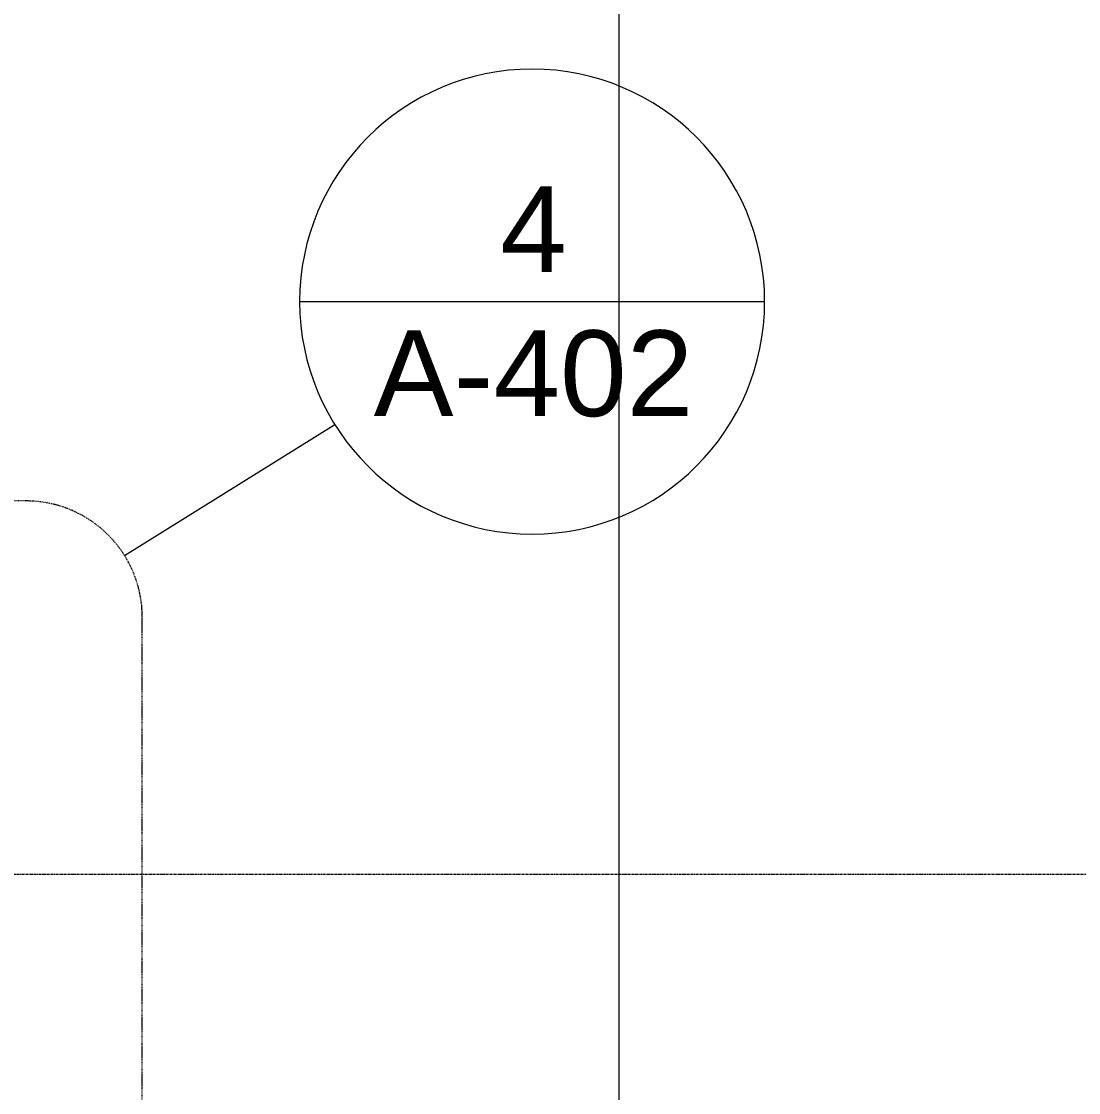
# Model space of a CAD drawing. Header units: inches. Extents: x -54868 to -186, y -265 to 853.
# Drawn here: x -22779.1 to -22560.8, y 283.7 to 504.9 of the extents above; entities that cross this region are included whole.
import ezdxf

# ---------------------------------------------------------------- set-up
doc = ezdxf.new("R2010")
doc.units = ezdxf.units.IN
doc.header["$MEASUREMENT"] = 0
doc.linetypes.add('Dash Dot 3_16_', pattern=[0.3125, 0.1875, -0.0625, 0, -0.0625])
doc.linetypes.add('Grid Line 1_2_', pattern=[0.875, 0.5, -0.125, 0.125, -0.125])
for name, color, linetype, lineweight in [('A-ANNO-SYMB', 150, 'Continuous', 9), ('A-FLOR-LEVL', 51, 'Continuous', 9), ('G-ANNO-SYMB', 111, 'Continuous', 9)]:
    doc.layers.add(name, color=color, linetype=linetype, lineweight=lineweight)
doc.styles.add('Arial_2', font='arial.ttf', dxfattribs={"height": 17.703593})

# ---------------------------------------------------------------- blocks, each defined once
blk = doc.blocks.new('Section - Callout Head-19020-Section 13')
at = {"layer": 'A-ANNO-SYMB'}
blk.add_line((-22721.64, 447.02), (-22625.64, 447.02), dxfattribs=at)
for start, end in [(0, 180), (180, 360)]:
    blk.add_arc((-22673.64, 447.02), 48, start, end, dxfattribs=at)

msp = doc.modelspace()

# ---------------------------------------------------------------- linework, layer by layer
at = {"layer": 'A-ANNO-SYMB'}
msp.add_line((-22757.76239, 394.5628), (-22714.37219, 421.62086), dxfattribs=at)
at = {"layer": 'A-ANNO-SYMB', "linetype": 'Dash Dot 3_16_'}
for p, q in [((-22778.12717, 405.86336), (-22800.79719, 405.86336)), ((-22754.12717, -6.57176), (-22754.12717, 381.86336))]:
    msp.add_line(p, q, dxfattribs=at)
msp.add_arc((-22778.12717, 381.86336), 24, 0, 90, dxfattribs=at)
at = {"layer": 'A-FLOR-LEVL', "linetype": 'Grid Line 1_2_'}
msp.add_line((-26557.32365, 328.82637), (-21746.95903, 328.82637), dxfattribs=at)
at = {"layer": 'G-ANNO-SYMB'}
msp.add_line((-22655.70861, 737.15708), (-22655.70861, -54.81697), dxfattribs=at)

# ---------------------------------------------------------------- block references
at = {"layer": 'A-ANNO-SYMB'}
msp.add_blockref('Section - Callout Head-19020-Section 13', (0, 0), dxfattribs=at)

# ---------------------------------------------------------------- texts
at = {"layer": 'A-ANNO-SYMB', "attachment_point": 2, "line_spacing_factor": 0.938532, "style": 'Arial_2'}
for s, insert, char_height, width in [('4', (-22673.36579, 470.83736), 17.70359, 16.416), ('A-402', (-22673.36579, 441.07263), 17.703593, 78.624)]:
    msp.add_mtext(s, dxfattribs=dict(at, insert=insert, char_height=char_height, width=width))

doc.saveas('drawing.dxf')
